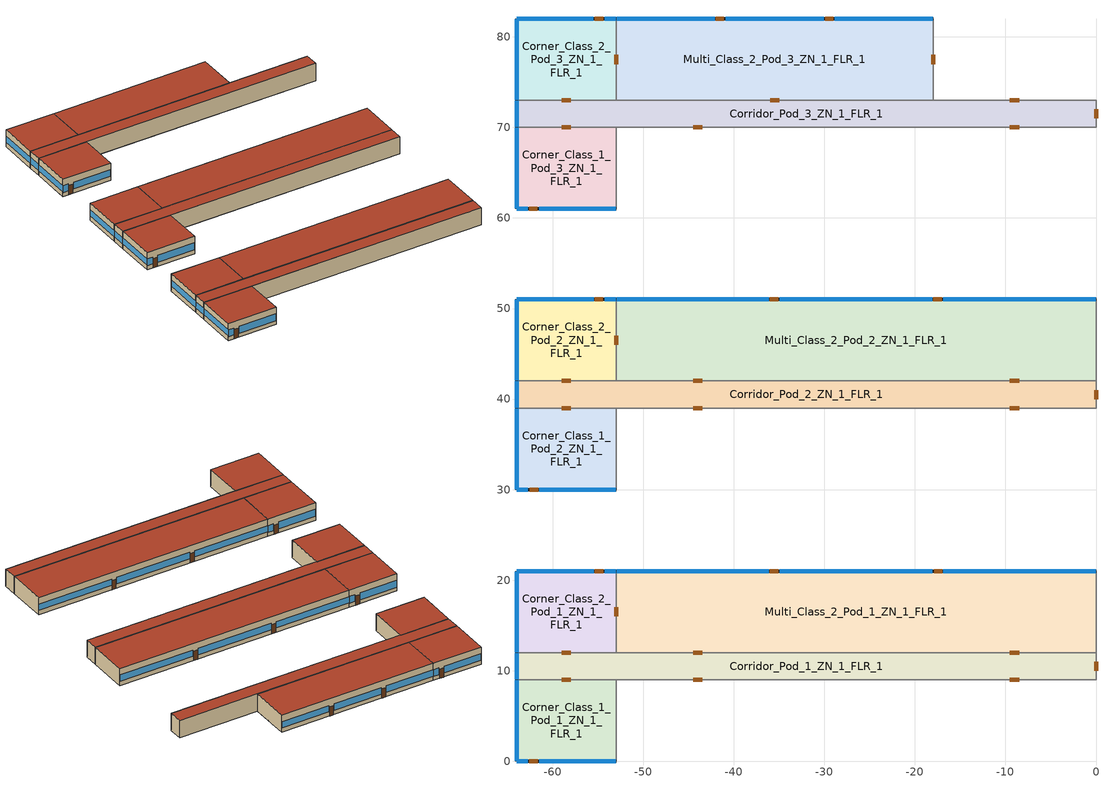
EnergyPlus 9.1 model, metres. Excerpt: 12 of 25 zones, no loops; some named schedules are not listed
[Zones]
Corner_Class_1_Pod_1_ZN_1_FLR_1
 floor ground (ext_slab_6in_with_carpet): -64,9 -53,9 -53,0 -64,0 z0
 wall outside (nonres_ext_wall): -64,9 -64,0 -53,0 z0:4
 wall to Multi_Class_1_Pod_1_ZN_1_FLR_1 (int_wall): -53,0 -53,9 z0:4
 wall to Corridor_Pod_1_ZN_1_FLR_1 (int_wall): -53,9 -64,9 z0:4
 window (Window_U_0.40_SHGC_0.38): -63.95,0 -62.73,0 / -61.51,0 -53.05,0 z0.92:2.51; -64,8.95 -64,0.05 z1.1:2.52
 door (Swinging Door_con): -62.59,0 -61.68,0 z0:2.13
 door inside (OpaqueDoor): -58,9 -59,9 z0:2
 roof outside (nonres_roof): -64,0 -53,0 -53,9 -64,9 z4
Corner_Class_1_Pod_2_ZN_1_FLR_1
 floor ground (ext_slab_6in_with_carpet): -64,39 -53,39 -53,30 -64,30 z0
 wall outside (nonres_ext_wall): -64,39 -64,30 -53,30 z0:4
 wall to Multi_Class_1_Pod_2_ZN_1_FLR_1 (int_wall): -53,30 -53,39 z0:4
 wall to Corridor_Pod_2_ZN_1_FLR_1 (int_wall): -53,39 -64,39 z0:4
 window (Window_U_0.40_SHGC_0.38): -63.95,30 -62.73,30 / -61.51,30 -53.05,30 z0.92:2.51; -64,38.95 -64,30.05 z1.1:2.52
 door (Swinging Door_con): -62.53,30 -61.62,30 z0:2.13
 door inside (OpaqueDoor): -58,39 -59,39 z0:2
 roof outside (nonres_roof): -64,30 -53,30 -53,39 -64,39 z4
Corner_Class_1_Pod_3_ZN_1_FLR_1
 floor ground (ext_slab_6in_with_carpet): -64,70 -53,70 -53,61 -64,61 z0
 wall outside (nonres_ext_wall): -64,70 -64,61 -53,61 z0:4
 wall to Multi_Class_1_Pod_3_ZN_1_FLR_1 (int_wall): -53,61 -53,70 z0:4
 wall to Corridor_Pod_3_ZN_1_FLR_1 (int_wall): -53,70 -64,70 z0:4
 window (Window_U_0.40_SHGC_0.38): -63.95,61 -62.73,61 / -61.51,61 -53.05,61 z0.92:2.51; -64,69.95 -64,61.05 z1.1:2.52
 door (Swinging Door_con): -62.62,61 -61.7,61 z0:2.13
 door inside (OpaqueDoor): -58,70 -59,70 z0:2
 roof outside (nonres_roof): -64,61 -53,61 -53,70 -64,70 z4
Corner_Class_2_Pod_1_ZN_1_FLR_1
 floor ground (ext_slab_6in_with_carpet): -64,21 -53,21 -53,12 -64,12 z0
 wall outside (nonres_ext_wall): -53,21 -64,21 -64,12 z0:4
 wall to Corridor_Pod_1_ZN_1_FLR_1 (int_wall): -64,12 -53,12 z0:4
 wall to Multi_Class_2_Pod_1_ZN_1_FLR_1 (int_wall): -53,12 -53,21 z0:4
 window (Window_U_0.40_SHGC_0.38): -53.05,21 -54.27,21 / -55.49,21 -63.95,21 z0.92:2.51; -64,20.95 -64,12.05 z1.1:2.52
 door (Swinging Door_con): -54.43,21 -55.34,21 z0:2.13
 door inside (OpaqueDoor): -59,12 -58,12 / -53,16 -53,17 z0:2
 roof outside (nonres_roof): -64,12 -53,12 -53,21 -64,21 z4
Corner_Class_2_Pod_2_ZN_1_FLR_1
 floor ground (ext_slab_6in_with_carpet): -64,51 -53,51 -53,42 -64,42 z0
 wall outside (nonres_ext_wall): -53,51 -64,51 -64,42 z0:4
 wall to Corridor_Pod_2_ZN_1_FLR_1 (int_wall): -64,42 -53,42 z0:4
 wall to Multi_Class_2_Pod_2_ZN_1_FLR_1 (int_wall): -53,42 -53,51 z0:4
 window (Window_U_0.40_SHGC_0.38): -53.05,51 -54.27,51 / -55.49,51 -63.95,51 z0.92:2.51; -64,50.95 -64,42.05 z1.1:2.52
 door (Swinging Door_con): -54.45,51 -55.36,51 z0:2.13
 door inside (OpaqueDoor): -59,42 -58,42 / -53,46 -53,47 z0:2
 roof outside (nonres_roof): -64,42 -53,42 -53,51 -64,51 z4
Corner_Class_2_Pod_3_ZN_1_FLR_1
 floor ground (ext_slab_6in_with_carpet): -64,82 -53,82 -53,73 -64,73 z0
 wall outside (nonres_ext_wall): -53,82 -64,82 -64,73 z0:4
 wall to Corridor_Pod_3_ZN_1_FLR_1 (int_wall): -64,73 -53,73 z0:4
 wall to Multi_Class_2_Pod_3_ZN_1_FLR_1 (int_wall): -53,73 -53,82 z0:4
 window (Window_U_0.40_SHGC_0.38): -53.05,82 -54.27,82 / -55.52,82 -63.95,82 z0.92:2.51; -64,81.95 -64,73.05 z1.1:2.52
 door (Swinging Door_con): -54.44,82 -55.36,82 z0:2.13
 door inside (OpaqueDoor): -59,73 -58,73 / -53,77 -53,78 z0:2
 roof outside (nonres_roof): -64,73 -53,73 -53,82 -64,82 z4
Corridor_Pod_1_ZN_1_FLR_1
 floor ground (ext_slab_6in_with_carpet): -64,12 0,12 0,9 -64,9 z0
 wall outside (nonres_ext_wall): -64,12 -64,9 z0:4
 wall to Multi_Class_1_Pod_1_ZN_1_FLR_1 (int_wall): -53,9 0,9 z0:4
 wall to Main_Corridor_ZN_1_FLR_1 (int_wall): 0,9 0,12 z0:4
 wall to Multi_Class_2_Pod_1_ZN_1_FLR_1 (int_wall): 0,12 -53,12 z0:4
 window (Window_U_0.40_SHGC_0.38): -64,11.95 -64,9.05 z1.1:2.55
 door inside (OpaqueDoor): 0,10 0,11 / -44.5,9 -43.5,9 / -9.5,9 -8.5,9 / -43.5,12 -44.5,12 / -8.5,12 -9.5,12 z0:2
 roof outside (nonres_roof): -64,9 0,9 0,12 -64,12 z4
Corridor_Pod_2_ZN_1_FLR_1
 floor ground (ext_slab_6in_with_carpet): -64,42 0,42 0,39 -64,39 z0
 wall outside (nonres_ext_wall): -64,42 -64,39 z0:4
 wall to Multi_Class_1_Pod_2_ZN_1_FLR_1 (int_wall): -53,39 0,39 z0:4
 wall to Main_Corridor_ZN_1_FLR_1 (int_wall): 0,39 0,42 z0:4
 wall to Multi_Class_2_Pod_2_ZN_1_FLR_1 (int_wall): 0,42 -53,42 z0:4
 window (Window_U_0.40_SHGC_0.38): -64,41.95 -64,39.05 z1.1:2.55
 door inside (OpaqueDoor): 0,40 0,41 / -44.5,39 -43.5,39 / -9.5,39 -8.5,39 / -43.5,42 -44.5,42 / -8.5,42 -9.5,42 z0:2
 roof outside (nonres_roof): -64,39 0,39 0,42 -64,42 z4
Corridor_Pod_3_ZN_1_FLR_1
 floor ground (ext_slab_6in_with_carpet): -64,73 0,73 0,70 -64,70 z0
 wall outside (nonres_ext_wall): -64,73 -64,70 z0:4
 wall to Multi_Class_1_Pod_3_ZN_1_FLR_1 (int_wall): -53,70 0,70 z0:4
 wall to Library_Media_Center_ZN_1_FLR_1 (int_wall): 0,70 0,73 z0:4
 wall to Computer_Class_ZN_1_FLR_1 (int_wall): 0,73 -18,73 z0:4
 wall to Multi_Class_2_Pod_3_ZN_1_FLR_1 (int_wall): -18,73 -53,73 z0:4
 window (Window_U_0.40_SHGC_0.38): -64,72.95 -64,70.05 z1.1:2.55
 door inside (OpaqueDoor): 0,71 0,72 / -8.5,73 -9.5,73 / -9.5,70 -8.5,70 / -44.5,70 -43.5,70 / -35,73 -36,73 z0:2
 roof outside (nonres_roof): -64,70 0,70 0,73 -64,73 z4
Multi_Class_2_Pod_1_ZN_1_FLR_1
 floor ground (ext_slab_6in_with_carpet): -53,21 0,21 0,12 -53,12 z0
 wall outside (nonres_ext_wall): 0,21 -53,21 z0:4
 wall to Main_Corridor_ZN_1_FLR_1 (int_wall): 0,12 0,21 z0:4
 window (Window_U_0.40_SHGC_0.38): -0.05,21 -16.87,21 / -18.09,21 -34.91,21 / -36.13,21 -52.95,21 z1.03:2.5
 door (Swinging Door_con): -16.98,21 -17.89,21 / -35.09,21 -36.01,21 z0:2.13
 roof outside (nonres_roof): -53,12 0,12 0,21 -53,21 z4
Multi_Class_2_Pod_2_ZN_1_FLR_1
 floor ground (ext_slab_6in_with_carpet): -53,51 0,51 0,42 -53,42 z0
 wall outside (nonres_ext_wall): 0,51 -53,51 z0:4
 wall to Main_Corridor_ZN_1_FLR_1 (int_wall): 0,42 0,51 z0:4
 window (Window_U_0.40_SHGC_0.38): -0.05,51 -16.87,51 / -18.09,51 -34.91,51 / -36.13,51 -52.95,51 z1.03:2.5
 door (Swinging Door_con): -17.05,51 -17.96,51 / -35.11,51 -36.02,51 z0:2.13
 roof outside (nonres_roof): -53,42 0,42 0,51 -53,51 z4
Multi_Class_2_Pod_3_ZN_1_FLR_1
 floor ground (ext_slab_6in_with_carpet): -53,82 -18,82 -18,73 -53,73 z0
 wall outside (nonres_ext_wall): -18,82 -53,82 z0:4
 wall to Computer_Class_ZN_1_FLR_1 (int_wall): -18,73 -18,82 z0:4
 window (Window_U_0.40_SHGC_0.38): -18.05,82 -28.87,82 / -30.09,82 -40.91,82 / -42.13,82 -52.95,82 z0.99:2.5
 door (Swinging Door_con): -29,82 -29.92,82 / -41.09,82 -42.01,82 z0:2.13
 door inside (OpaqueDoor): -18,77 -18,78 z0:2
 roof outside (nonres_roof): -53,73 -18,73 -18,82 -53,82 z4
[Building]
Primary School: Loads convergence tolerance value=0.5; Maximum number of warmup days=1; Minimum number of warmup days=1; North axis=0; Solar distribution=FullInteriorAndExterior; Temperature convergence tolerance value=0.5; Terrain=City
[Site:GroundTemperature:BuildingSurface]
20.68, 20.64, 20.65, 20.65, 20.7, 22.97, 23.33, 23.41, 23.45, 21.17, 20.85, 20.74
[Site:GroundTemperature:Undisturbed:KusudaAchenbach]
Vertical Ground Heat Exchanger Ground Temps: 3.2, 16, 8, 920, 2551.09, 0.692626
[Site:Location]
Denver-Aurora-Buckley.AFB_CO_USA: Elevation=1726; Latitude=39.72; Longitude=-104.75; Time zone=-7
[Site:WaterMainsTemperature]
Annual average outdoor air temperature=9.95; Calculation method=Correlation; Maximum difference in monthly average outdoor air temperatures=23.7
[SizingPeriod:DesignDay] Barometric pressure=82237; Day of month=21; Daylight saving time indicator=No; Dry bulb temperature range modifier type=DefaultMultipliers; Humidity condition type=WetBulb; Rain indicator=No; Snow indicator=No
Name | Ashrae clear sky optical depth for beam irradiance taub | Ashrae clear sky optical depth for diffuse irradiance taud | Daily dry bulb temperature range | Day type | Maximum dry bulb temperature | Month | Solar model indicator | Wetbulb or dewpoint at maximum dry bulb | Wind direction | Wind speed | Sky clearness
Denver-Aurora-Buckley.AFB_CO_USA Ann Clg .4% Condns DB=>MWB | 0.423 | 2.02 | 14.8 | SummerDesignDay | 33.9 | 7 | ASHRAETau | 15 | 30 | 3.6
Denver-Aurora-Buckley.AFB_CO_USA Ann Htg 99.6% Condns DB |  |  | 0 | WinterDesignDay | -17.9 | 12 | ASHRAEClearSky | -17.9 | 180 | 2.5 | 0
[Construction]
InteriorFurnishings: Std Wood 6inch
OpaqueDoor: Std Opaque Door Panel
Swinging Door_con: Opaque Door panel_con
Window_U_0.40_SHGC_0.38: Glass_8652_LayerAvg, Gap_1_W_0_0127, Glass_102_LayerAvg
ext_slab_6in_with_carpet: 150mm Normalweight concrete floor, CP02 CARPET PAD
int_wall: G01 13mm gypsum board, G01 13mm gypsum board
nonres_ext_wall: F07 25mm stucco, G01 16mm gypsum board, Nonres_Exterior_Wall_Insulation, G01 16mm gypsum board
nonres_roof: F13 Built-up roofing, Nonres_Roof_Insulation, F08 Metal surface
[Material]
Name | Conductivity | Density | Roughness | Specific heat | Thickness | Solar absorptance | Thermal absorptance | Visible absorptance
150mm Normalweight concrete floor | 2.31 | 2322 | MediumRough | 832 | 0.1524
F07 25mm stucco | 0.72 | 1856 | Smooth | 840 | 0.0254 | 0.7 | 0.9 | 0.7
F08 Metal surface | 45.28 | 7824 | Smooth | 500 | 0.0008
F13 Built-up roofing | 0.16 | 1120 | Rough | 1460 | 0.0095 | 0.77 | 0.9
G01 13mm gypsum board | 0.16 | 800 | Smooth | 1090 | 0.0127 | 0.7 | 0.9 | 0.5
G01 16mm gypsum board | 0.16 | 800 | MediumSmooth | 1090 | 0.0159
Std Wood 6inch | 0.12 | 540 | MediumSmooth | 1210 | 0.15 | 0.7 | 0.9 | 0.7
[Material:NoMass] Solar absorptance=0.7; Thermal absorptance=0.9
Name | Roughness | Thermal resistance | Visible absorptance
CP02 CARPET PAD | VeryRough | 0.21648 | 0.8
Nonres_Exterior_Wall_Insulation | MediumSmooth | 2.81828 | 0.7
Nonres_Roof_Insulation | MediumSmooth | 5.30668 | 0.7
Opaque Door panel_con | MediumRough | 0.475964 | 0.7
Std Opaque Door Panel | MediumRough | 0.123457 | 0.7
[WindowMaterial:Gas]
Gap_1_W_0_0127: Gas type=Air; Thickness=0.0127
[WindowMaterial:Glazing] Front side infrared hemispherical emissivity=0.84; Infrared transmittance at normal incidence=0; Optical data type=SpectralAverage
Name | Back side infrared hemispherical emissivity | Back side solar reflectance at normal incidence | Back side visible reflectance at normal incidence | Conductivity | Front side solar reflectance at normal incidence | Front side visible reflectance at normal incidence | Solar transmittance at normal incidence | Thickness | Visible transmittance at normal incidence
Glass_102_LayerAvg | 0.84 | 0.0748545 | 0.082564 | 1 | 0.0747638 | 0.082563 | 0.833848 | 0.003048 | 0.89926
Glass_8652_LayerAvg | 0.39 | 0.462105 | 0.306829 | 0.962 | 0.298987 | 0.209449 | 0.343691 | 0.003059 | 0.487937
[AvailabilityManager:Scheduled] Schedule=FANAVAILSCHED
AHU Bath Availability 1; AHU Cafeteria Availability 1; AHU Computer_Class Availability 1; AHU Corner_Class_1_Pod_1 Availability 1; AHU Corner_Class_1_Pod_2 Availability 1; AHU Corner_Class_1_Pod_3 Availability 1; AHU Corner_Class_2_Pod_1 Availability 1; AHU Corner_Class_2_Pod_2 Availability 1; AHU Corner_Class_2_Pod_3 Availability 1; AHU Corridor_Pod_1 Availability 1; AHU Corridor_Pod_2 Availability 1; AHU Corridor_Pod_3 Availability 1; AHU Gym Availability 1; AHU Kitchen Availability 1; AHU Library_Media_Center Availability 1; AHU Lobby Availability 1; AHU Main_Corridor Availability 1; AHU Mech Availability 1; AHU Multi_Class_1_Pod_1 Availability 1; AHU Multi_Class_1_Pod_2 Availability 1; AHU Multi_Class_1_Pod_3 Availability 1; AHU Multi_Class_2_Pod_1 Availability 1; AHU Multi_Class_2_Pod_2 Availability 1; AHU Multi_Class_2_Pod_3 Availability 1; AHU Offices Availability 1; Condenser Circ Pump Availability; Cooling Pump Availability; Heating Pump Availability
[Daylighting:Controls] Fraction of zone controlled by reference point 1=1; Illuminance setpoint at reference point 1=500; Fraction of zone controlled by reference point 2=0; Illuminance setpoint at reference point 2=500; Daylighting method=SplitFlux; Lighting control type=Stepped; Maximum allowable discomfort glare index=22; Minimum input power fraction for continuous or continuousoff dimming control=0.3; Minimum light output fraction for continuous or continuousoff dimming control=0.2; Number of stepped control steps=3; Probability lighting will be reset when needed in manual stepped control=1
Name | Zone | Daylighting reference point name 1 | Daylighting reference point name 2 | Glare calculation azimuth angle of view direction clockwise from zone y axis | Glare calculation daylighting reference point
Corner_Class_1_Pod_1_ZN_1_FLR_1_DaylCtrl | Corner_Class_1_Pod_1_ZN_1_FLR_1 | Corner_Class_1_Pod_1_ZN_1_FLR_1_DaylRefPt1 | Corner_Class_1_Pod_1_ZN_1_FLR_1_DaylRefPt2 | 180 | Corner_Class_1_Pod_1_ZN_1_FLR_1_DaylRefPt1
Corner_Class_1_Pod_2_ZN_1_FLR_1_DaylCtrl | Corner_Class_1_Pod_2_ZN_1_FLR_1 | Corner_Class_1_Pod_2_ZN_1_FLR_1_DaylRefPt1 | Corner_Class_1_Pod_2_ZN_1_FLR_1_DaylRefPt2 | 180 | Corner_Class_1_Pod_2_ZN_1_FLR_1_DaylRefPt1
Corner_Class_1_Pod_3_ZN_1_FLR_1_DaylCtrl | Corner_Class_1_Pod_3_ZN_1_FLR_1 | Corner_Class_1_Pod_3_ZN_1_FLR_1_DaylRefPt1 | Corner_Class_1_Pod_3_ZN_1_FLR_1_DaylRefPt2 | 180 | Corner_Class_1_Pod_3_ZN_1_FLR_1_DaylRefPt1
Corner_Class_2_Pod_1_ZN_1_FLR_1_DaylCtrl | Corner_Class_2_Pod_1_ZN_1_FLR_1 | Corner_Class_2_Pod_1_ZN_1_FLR_1_DaylRefPt1 | Corner_Class_2_Pod_1_ZN_1_FLR_1_DaylRefPt2 | 270 | Corner_Class_2_Pod_1_ZN_1_FLR_1_DaylRefPt1
Corner_Class_2_Pod_2_ZN_1_FLR_1_DaylCtrl | Corner_Class_2_Pod_2_ZN_1_FLR_1 | Corner_Class_2_Pod_2_ZN_1_FLR_1_DaylRefPt1 | Corner_Class_2_Pod_2_ZN_1_FLR_1_DaylRefPt2 | 270 | Corner_Class_2_Pod_2_ZN_1_FLR_1_DaylRefPt1
Corner_Class_2_Pod_3_ZN_1_FLR_1_DaylCtrl | Corner_Class_2_Pod_3_ZN_1_FLR_1 | Corner_Class_2_Pod_3_ZN_1_FLR_1_DaylRefPt1 | Corner_Class_2_Pod_3_ZN_1_FLR_1_DaylRefPt2 | 270 | Corner_Class_2_Pod_3_ZN_1_FLR_1_DaylRefPt1
Multi_Class_2_Pod_1_ZN_1_FLR_1_DaylCtrl | Multi_Class_2_Pod_1_ZN_1_FLR_1 | Multi_Class_2_Pod_1_ZN_1_FLR_1_DaylRefPt1 | Multi_Class_2_Pod_1_ZN_1_FLR_1_DaylRefPt2 | 0 | Multi_Class_2_Pod_1_ZN_1_FLR_1_DaylRefPt1
Multi_Class_2_Pod_2_ZN_1_FLR_1_DaylCtrl | Multi_Class_2_Pod_2_ZN_1_FLR_1 | Multi_Class_2_Pod_2_ZN_1_FLR_1_DaylRefPt1 | Multi_Class_2_Pod_2_ZN_1_FLR_1_DaylRefPt2 | 0 | Multi_Class_2_Pod_2_ZN_1_FLR_1_DaylRefPt1
Multi_Class_2_Pod_3_ZN_1_FLR_1_DaylCtrl | Multi_Class_2_Pod_3_ZN_1_FLR_1 | Multi_Class_2_Pod_3_ZN_1_FLR_1_DaylRefPt1 | Multi_Class_2_Pod_3_ZN_1_FLR_1_DaylRefPt2 | 0 | Multi_Class_2_Pod_3_ZN_1_FLR_1_DaylRefPt1
[ElectricEquipment] Design level calculation method=EquipmentLevel; End use subcategory=General; Fraction latent=0; Fraction lost=0; Fraction radiant=0.5; Schedule=BLDG_EQUIP_SCH
Name | Zone or zonelist | Design level
Corner_Class_1_Pod_1_ZN_1_FLR_1_PlugMisc_Equip | Corner_Class_1_Pod_1_ZN_1_FLR_1 | 1485
Corner_Class_1_Pod_2_ZN_1_FLR_1_PlugMisc_Equip | Corner_Class_1_Pod_2_ZN_1_FLR_1 | 1485
Corner_Class_1_Pod_3_ZN_1_FLR_1_PlugMisc_Equip | Corner_Class_1_Pod_3_ZN_1_FLR_1 | 1485
Corner_Class_2_Pod_1_ZN_1_FLR_1_PlugMisc_Equip | Corner_Class_2_Pod_1_ZN_1_FLR_1 | 1485
Corner_Class_2_Pod_2_ZN_1_FLR_1_PlugMisc_Equip | Corner_Class_2_Pod_2_ZN_1_FLR_1 | 1485
Corner_Class_2_Pod_3_ZN_1_FLR_1_PlugMisc_Equip | Corner_Class_2_Pod_3_ZN_1_FLR_1 | 1485
Corridor_Pod_1_ZN_1_FLR_1_PlugMisc_Equip | Corridor_Pod_1_ZN_1_FLR_1 | 768
Corridor_Pod_2_ZN_1_FLR_1_PlugMisc_Equip | Corridor_Pod_2_ZN_1_FLR_1 | 768
Corridor_Pod_3_ZN_1_FLR_1_PlugMisc_Equip | Corridor_Pod_3_ZN_1_FLR_1 | 768
Multi_Class_2_Pod_1_ZN_1_FLR_1_PlugMisc_Equip | Multi_Class_2_Pod_1_ZN_1_FLR_1 | 7155
Multi_Class_2_Pod_2_ZN_1_FLR_1_PlugMisc_Equip | Multi_Class_2_Pod_2_ZN_1_FLR_1 | 7155
Multi_Class_2_Pod_3_ZN_1_FLR_1_PlugMisc_Equip | Multi_Class_2_Pod_3_ZN_1_FLR_1 | 4725
[EnergyManagementSystem:GlobalVariable]
EnergyManagementSystem:GlobalVariable 1: Corner_Class_1_Pod_1_CWCoil_Air_Mdot; Corner_Class_1_Pod_1_CWCoil_Water_Mdot; Corner_Class_1_Pod_1_CWCoil_Water_Mdot_Max; Corner_Class_1_Pod_1_CWCoil_Coil_Eff; Corner_Class_1_Pod_1_CWCoil_Air_Toutlet; Corner_Class_1_Pod_1_CWCoil_Tot_Cool_Power; Corner_Class_1_Pod_1_CWCoil_Air_Woutlet; Corner_Class_1_Pod_1_CWCoil_Water_Toutlet; Corner_Class_1_Pod_1_CWCoil_Asad; Corner_Class_1_Pod_1_CWCoil_Bsad; Corner_Class_1_Pod_1_CWCoil_Acd; Corner_Class_1_Pod_1_CWCoil_Bcd; Corner_Class_1_Pod_1_CWCoil_UA; CORNER_CLASS_1_POD_1_CWCoil_InletCoeff
EnergyManagementSystem:GlobalVariable 2: Corner_Class_1_Pod_1_HWCoil_Air_Mdot; Corner_Class_1_Pod_1_HWCoil_Water_Mdot; Corner_Class_1_Pod_1_HWCoil_Water_Mdot_Max; Corner_Class_1_Pod_1_HWCoil_Coil_Eff; Corner_Class_1_Pod_1_HWCoil_Air_Toutlet; Corner_Class_1_Pod_1_HWCoil_Tot_Cool_Power; Corner_Class_1_Pod_1_HWCoil_Air_Woutlet; Corner_Class_1_Pod_1_HWCoil_Water_Toutlet; Corner_Class_1_Pod_1_HWCoil_Asad; Corner_Class_1_Pod_1_HWCoil_Bsad; Corner_Class_1_Pod_1_HWCoil_Acd; Corner_Class_1_Pod_1_HWCoil_Bcd; Corner_Class_1_Pod_1_HWCoil_UA; CORNER_CLASS_1_POD_1_HWCoil_InletCoeff
EnergyManagementSystem:GlobalVariable 3: Corner_Class_2_Pod_1_CWCoil_Air_Mdot; Corner_Class_2_Pod_1_CWCoil_Water_Mdot; Corner_Class_2_Pod_1_CWCoil_Water_Mdot_Max; Corner_Class_2_Pod_1_CWCoil_Coil_Eff; Corner_Class_2_Pod_1_CWCoil_Air_Toutlet; Corner_Class_2_Pod_1_CWCoil_Tot_Cool_Power; Corner_Class_2_Pod_1_CWCoil_Air_Woutlet; Corner_Class_2_Pod_1_CWCoil_Water_Toutlet; Corner_Class_2_Pod_1_CWCoil_Asad; Corner_Class_2_Pod_1_CWCoil_Bsad; Corner_Class_2_Pod_1_CWCoil_Acd; Corner_Class_2_Pod_1_CWCoil_Bcd; Corner_Class_2_Pod_1_CWCoil_UA; CORNER_CLASS_2_POD_1_CWCoil_InletCoeff
EnergyManagementSystem:GlobalVariable 4: Corner_Class_2_Pod_1_HWCoil_Air_Mdot; Corner_Class_2_Pod_1_HWCoil_Water_Mdot; Corner_Class_2_Pod_1_HWCoil_Water_Mdot_Max; Corner_Class_2_Pod_1_HWCoil_Coil_Eff; Corner_Class_2_Pod_1_HWCoil_Air_Toutlet; Corner_Class_2_Pod_1_HWCoil_Tot_Cool_Power; Corner_Class_2_Pod_1_HWCoil_Air_Woutlet; Corner_Class_2_Pod_1_HWCoil_Water_Toutlet; Corner_Class_2_Pod_1_HWCoil_Asad; Corner_Class_2_Pod_1_HWCoil_Bsad; Corner_Class_2_Pod_1_HWCoil_Acd; Corner_Class_2_Pod_1_HWCoil_Bcd; Corner_Class_2_Pod_1_HWCoil_UA; CORNER_CLASS_2_POD_1_HWCoil_InletCoeff
EnergyManagementSystem:GlobalVariable 5: Corner_Class_1_Pod_2_CWCoil_Air_Mdot; Corner_Class_1_Pod_2_CWCoil_Water_Mdot; Corner_Class_1_Pod_2_CWCoil_Water_Mdot_Max; Corner_Class_1_Pod_2_CWCoil_Coil_Eff; Corner_Class_1_Pod_2_CWCoil_Air_Toutlet; Corner_Class_1_Pod_2_CWCoil_Tot_Cool_Power; Corner_Class_1_Pod_2_CWCoil_Air_Woutlet; Corner_Class_1_Pod_2_CWCoil_Water_Toutlet; Corner_Class_1_Pod_2_CWCoil_Asad; Corner_Class_1_Pod_2_CWCoil_Bsad; Corner_Class_1_Pod_2_CWCoil_Acd; Corner_Class_1_Pod_2_CWCoil_Bcd; Corner_Class_1_Pod_2_CWCoil_UA; CORNER_CLASS_1_POD_2_CWCoil_InletCoeff
EnergyManagementSystem:GlobalVariable 6: Corner_Class_1_Pod_2_HWCoil_Air_Mdot; Corner_Class_1_Pod_2_HWCoil_Water_Mdot; Corner_Class_1_Pod_2_HWCoil_Water_Mdot_Max; Corner_Class_1_Pod_2_HWCoil_Coil_Eff; Corner_Class_1_Pod_2_HWCoil_Air_Toutlet; Corner_Class_1_Pod_2_HWCoil_Tot_Cool_Power; Corner_Class_1_Pod_2_HWCoil_Air_Woutlet; Corner_Class_1_Pod_2_HWCoil_Water_Toutlet; Corner_Class_1_Pod_2_HWCoil_Asad; Corner_Class_1_Pod_2_HWCoil_Bsad; Corner_Class_1_Pod_2_HWCoil_Acd; Corner_Class_1_Pod_2_HWCoil_Bcd; Corner_Class_1_Pod_2_HWCoil_UA; CORNER_CLASS_1_POD_2_HWCoil_InletCoeff
EnergyManagementSystem:GlobalVariable 7: Corner_Class_2_Pod_2_CWCoil_Air_Mdot; Corner_Class_2_Pod_2_CWCoil_Water_Mdot; Corner_Class_2_Pod_2_CWCoil_Water_Mdot_Max; Corner_Class_2_Pod_2_CWCoil_Coil_Eff; Corner_Class_2_Pod_2_CWCoil_Air_Toutlet; Corner_Class_2_Pod_2_CWCoil_Tot_Cool_Power; Corner_Class_2_Pod_2_CWCoil_Air_Woutlet; Corner_Class_2_Pod_2_CWCoil_Water_Toutlet; Corner_Class_2_Pod_2_CWCoil_Asad; Corner_Class_2_Pod_2_CWCoil_Bsad; Corner_Class_2_Pod_2_CWCoil_Acd; Corner_Class_2_Pod_2_CWCoil_Bcd; Corner_Class_2_Pod_2_CWCoil_UA; CORNER_CLASS_2_POD_2_CWCoil_InletCoeff
EnergyManagementSystem:GlobalVariable 8: Corner_Class_2_Pod_2_HWCoil_Air_Mdot; Corner_Class_2_Pod_2_HWCoil_Water_Mdot; Corner_Class_2_Pod_2_HWCoil_Water_Mdot_Max; Corner_Class_2_Pod_2_HWCoil_Coil_Eff; Corner_Class_2_Pod_2_HWCoil_Air_Toutlet; Corner_Class_2_Pod_2_HWCoil_Tot_Cool_Power; Corner_Class_2_Pod_2_HWCoil_Air_Woutlet; Corner_Class_2_Pod_2_HWCoil_Water_Toutlet; Corner_Class_2_Pod_2_HWCoil_Asad; Corner_Class_2_Pod_2_HWCoil_Bsad; Corner_Class_2_Pod_2_HWCoil_Acd; Corner_Class_2_Pod_2_HWCoil_Bcd; Corner_Class_2_Pod_2_HWCoil_UA; CORNER_CLASS_2_POD_2_HWCoil_InletCoeff
EnergyManagementSystem:GlobalVariable 9: Corner_Class_1_Pod_3_CWCoil_Air_Mdot; Corner_Class_1_Pod_3_CWCoil_Water_Mdot; Corner_Class_1_Pod_3_CWCoil_Water_Mdot_Max; Corner_Class_1_Pod_3_CWCoil_Coil_Eff; Corner_Class_1_Pod_3_CWCoil_Air_Toutlet; Corner_Class_1_Pod_3_CWCoil_Tot_Cool_Power; Corner_Class_1_Pod_3_CWCoil_Air_Woutlet; Corner_Class_1_Pod_3_CWCoil_Water_Toutlet; Corner_Class_1_Pod_3_CWCoil_Asad; Corner_Class_1_Pod_3_CWCoil_Bsad; Corner_Class_1_Pod_3_CWCoil_Acd; Corner_Class_1_Pod_3_CWCoil_Bcd; Corner_Class_1_Pod_3_CWCoil_UA; CORNER_CLASS_1_POD_3_CWCoil_InletCoeff
EnergyManagementSystem:GlobalVariable 10: Corner_Class_1_Pod_3_HWCoil_Air_Mdot; Corner_Class_1_Pod_3_HWCoil_Water_Mdot; Corner_Class_1_Pod_3_HWCoil_Water_Mdot_Max; Corner_Class_1_Pod_3_HWCoil_Coil_Eff; Corner_Class_1_Pod_3_HWCoil_Air_Toutlet; Corner_Class_1_Pod_3_HWCoil_Tot_Cool_Power; Corner_Class_1_Pod_3_HWCoil_Air_Woutlet; Corner_Class_1_Pod_3_HWCoil_Water_Toutlet; Corner_Class_1_Pod_3_HWCoil_Asad; Corner_Class_1_Pod_3_HWCoil_Bsad; Corner_Class_1_Pod_3_HWCoil_Acd; Corner_Class_1_Pod_3_HWCoil_Bcd; Corner_Class_1_Pod_3_HWCoil_UA; CORNER_CLASS_1_POD_3_HWCoil_InletCoeff
EnergyManagementSystem:GlobalVariable 11: Corner_Class_2_Pod_3_CWCoil_Air_Mdot; Corner_Class_2_Pod_3_CWCoil_Water_Mdot; Corner_Class_2_Pod_3_CWCoil_Water_Mdot_Max; Corner_Class_2_Pod_3_CWCoil_Coil_Eff; Corner_Class_2_Pod_3_CWCoil_Air_Toutlet; Corner_Class_2_Pod_3_CWCoil_Tot_Cool_Power; Corner_Class_2_Pod_3_CWCoil_Air_Woutlet; Corner_Class_2_Pod_3_CWCoil_Water_Toutlet; Corner_Class_2_Pod_3_CWCoil_Asad; Corner_Class_2_Pod_3_CWCoil_Bsad; Corner_Class_2_Pod_3_CWCoil_Acd; Corner_Class_2_Pod_3_CWCoil_Bcd; Corner_Class_2_Pod_3_CWCoil_UA; CORNER_CLASS_2_POD_3_CWCoil_InletCoeff
EnergyManagementSystem:GlobalVariable 12: Corner_Class_2_Pod_3_HWCoil_Air_Mdot; Corner_Class_2_Pod_3_HWCoil_Water_Mdot; Corner_Class_2_Pod_3_HWCoil_Water_Mdot_Max; Corner_Class_2_Pod_3_HWCoil_Coil_Eff; Corner_Class_2_Pod_3_HWCoil_Air_Toutlet; Corner_Class_2_Pod_3_HWCoil_Tot_Cool_Power; Corner_Class_2_Pod_3_HWCoil_Air_Woutlet; Corner_Class_2_Pod_3_HWCoil_Water_Toutlet; Corner_Class_2_Pod_3_HWCoil_Asad; Corner_Class_2_Pod_3_HWCoil_Bsad; Corner_Class_2_Pod_3_HWCoil_Acd; Corner_Class_2_Pod_3_HWCoil_Bcd; Corner_Class_2_Pod_3_HWCoil_UA; CORNER_CLASS_2_POD_3_HWCoil_InletCoeff
EnergyManagementSystem:GlobalVariable 13: Multi_Class_1_Pod_1_CWCoil_Air_Mdot; Multi_Class_1_Pod_1_CWCoil_Water_Mdot; Multi_Class_1_Pod_1_CWCoil_Water_Mdot_Max; Multi_Class_1_Pod_1_CWCoil_Coil_Eff; Multi_Class_1_Pod_1_CWCoil_Air_Toutlet; Multi_Class_1_Pod_1_CWCoil_Tot_Cool_Power; Multi_Class_1_Pod_1_CWCoil_Air_Woutlet; Multi_Class_1_Pod_1_CWCoil_Water_Toutlet; Multi_Class_1_Pod_1_CWCoil_Asad; Multi_Class_1_Pod_1_CWCoil_Bsad; Multi_Class_1_Pod_1_CWCoil_Acd; Multi_Class_1_Pod_1_CWCoil_Bcd; Multi_Class_1_Pod_1_CWCoil_UA; Multi_Class_1_POD_1_CWCoil_InletCoeff
EnergyManagementSystem:GlobalVariable 14: Multi_Class_1_Pod_1_HWCoil_Air_Mdot; Multi_Class_1_Pod_1_HWCoil_Water_Mdot; Multi_Class_1_Pod_1_HWCoil_Water_Mdot_Max; Multi_Class_1_Pod_1_HWCoil_Coil_Eff; Multi_Class_1_Pod_1_HWCoil_Air_Toutlet; Multi_Class_1_Pod_1_HWCoil_Tot_Cool_Power; Multi_Class_1_Pod_1_HWCoil_Air_Woutlet; Multi_Class_1_Pod_1_HWCoil_Water_Toutlet; Multi_Class_1_Pod_1_HWCoil_Asad; Multi_Class_1_Pod_1_HWCoil_Bsad; Multi_Class_1_Pod_1_HWCoil_Acd; Multi_Class_1_Pod_1_HWCoil_Bcd; Multi_Class_1_Pod_1_HWCoil_UA; Multi_Class_1_POD_1_HWCoil_InletCoeff
EnergyManagementSystem:GlobalVariable 15: Multi_Class_2_Pod_1_CWCoil_Air_Mdot; Multi_Class_2_Pod_1_CWCoil_Water_Mdot; Multi_Class_2_Pod_1_CWCoil_Water_Mdot_Max; Multi_Class_2_Pod_1_CWCoil_Coil_Eff; Multi_Class_2_Pod_1_CWCoil_Air_Toutlet; Multi_Class_2_Pod_1_CWCoil_Tot_Cool_Power; Multi_Class_2_Pod_1_CWCoil_Air_Woutlet; Multi_Class_2_Pod_1_CWCoil_Water_Toutlet; Multi_Class_2_Pod_1_CWCoil_Asad; Multi_Class_2_Pod_1_CWCoil_Bsad; Multi_Class_2_Pod_1_CWCoil_Acd; Multi_Class_2_Pod_1_CWCoil_Bcd; Multi_Class_2_Pod_1_CWCoil_UA; Multi_Class_2_POD_1_CWCoil_InletCoeff
EnergyManagementSystem:GlobalVariable 16: Multi_Class_2_Pod_1_HWCoil_Air_Mdot; Multi_Class_2_Pod_1_HWCoil_Water_Mdot; Multi_Class_2_Pod_1_HWCoil_Water_Mdot_Max; Multi_Class_2_Pod_1_HWCoil_Coil_Eff; Multi_Class_2_Pod_1_HWCoil_Air_Toutlet; Multi_Class_2_Pod_1_HWCoil_Tot_Cool_Power; Multi_Class_2_Pod_1_HWCoil_Air_Woutlet; Multi_Class_2_Pod_1_HWCoil_Water_Toutlet; Multi_Class_2_Pod_1_HWCoil_Asad; Multi_Class_2_Pod_1_HWCoil_Bsad; Multi_Class_2_Pod_1_HWCoil_Acd; Multi_Class_2_Pod_1_HWCoil_Bcd; Multi_Class_2_Pod_1_HWCoil_UA; Multi_Class_2_POD_1_HWCoil_InletCoeff
EnergyManagementSystem:GlobalVariable 17: Multi_Class_1_Pod_2_CWCoil_Air_Mdot; Multi_Class_1_Pod_2_CWCoil_Water_Mdot; Multi_Class_1_Pod_2_CWCoil_Water_Mdot_Max; Multi_Class_1_Pod_2_CWCoil_Coil_Eff; Multi_Class_1_Pod_2_CWCoil_Air_Toutlet; Multi_Class_1_Pod_2_CWCoil_Tot_Cool_Power; Multi_Class_1_Pod_2_CWCoil_Air_Woutlet; Multi_Class_1_Pod_2_CWCoil_Water_Toutlet; Multi_Class_1_Pod_2_CWCoil_Asad; Multi_Class_1_Pod_2_CWCoil_Bsad; Multi_Class_1_Pod_2_CWCoil_Acd; Multi_Class_1_Pod_2_CWCoil_Bcd; Multi_Class_1_Pod_2_CWCoil_UA; Multi_Class_1_POD_2_CWCoil_InletCoeff
EnergyManagementSystem:GlobalVariable 18: Multi_Class_1_Pod_2_HWCoil_Air_Mdot; Multi_Class_1_Pod_2_HWCoil_Water_Mdot; Multi_Class_1_Pod_2_HWCoil_Water_Mdot_Max; Multi_Class_1_Pod_2_HWCoil_Coil_Eff; Multi_Class_1_Pod_2_HWCoil_Air_Toutlet; Multi_Class_1_Pod_2_HWCoil_Tot_Cool_Power; Multi_Class_1_Pod_2_HWCoil_Air_Woutlet; Multi_Class_1_Pod_2_HWCoil_Water_Toutlet; Multi_Class_1_Pod_2_HWCoil_Asad; Multi_Class_1_Pod_2_HWCoil_Bsad; Multi_Class_1_Pod_2_HWCoil_Acd; Multi_Class_1_Pod_2_HWCoil_Bcd; Multi_Class_1_Pod_2_HWCoil_UA; Multi_Class_1_POD_2_HWCoil_InletCoeff
[Exterior:Lights] Control option=AstronomicalClock; End use subcategory=General
Name | Design level | Schedule
Exterior_Lights_a | 150.48 | Exterior_lighting_schedule_a
Exterior_Lights_b | 1645.9 | Exterior_lighting_schedule_b_2016
Exterior_Lights_c | 584.3 | Exterior_lighting_schedule_c_2016
[GroundHeatExchanger:ResponseFactors]
Vertical Ground Heat Exchanger g-functions: G function reference ratio=0.0005; G function g value 1=-0.348322; G function ln t ts value 1=-15.2996; G function g value 2=0.022208; G function ln t ts value 2=-14.201; G function g value 3=0.412345; G function ln t ts value 3=-13.2202; G function g value 4=0.867498; G function ln t ts value 4=-12.2086; G function g value 5=1.357839; G function ln t ts value 5=-11.1888; G function g value 6=1.852024; G function ln t ts value 6=-10.1816; G function g value 7=2.345656; G function ln t ts value 7=-9.1815; G function g value 8=2.593958; G function ln t ts value 8=-8.6809; G function g value 9=2.679; G function ln t ts value 9=-8.5; G function g value 10=3.023; G function ln t ts value 10=-7.8; G function g value 11=3.32; G function ln t ts value 11=-7.2; G function g value 12=3.681; G function ln t ts value 12=-6.5; G function g value 13=4.071; G function ln t ts value 13=-5.9; G function g value 14=4.828; G function ln t ts value 14=-5.2; G function g value 15=6.253; G function ln t ts value 15=-4.5; G function g value 16=7.894; G function ln t ts value 16=-3.963; G function g value 17=11.82; G function ln t ts value 17=-3.27; G function g value 18=15.117; G function ln t ts value 18=-2.864; G function g value 19=18.006; G function ln t ts value 19=-2.577; G function g value 20=22.887; G function ln t ts value 20=-2.171; G function g value 21=26.924; G function ln t ts value 21=-1.884; G function g value 22=38.004; G function ln t ts value 22=-1.191; G function g value 23=49.919; G function ln t ts value 23=-0.497; G function g value 24=53.407; G function ln t ts value 24=-0.274; G function g value 25=56.632; G function ln t ts value 25=-0.051; G function g value 26=59.825; G function ln t ts value 26=0.196; G function g value 27=62.349; G function ln t ts value 27=0.419; G function g value 28=64.524; G function ln t ts value 28=0.642; G function g value 29=66.412; G function ln t ts value 29=0.873; G function g value 30=67.993; G function ln t ts value 30=1.112; G function g value 31=69.162; G function ln t ts value 31=1.335; G function g value 32=70.476; G function ln t ts value 32=1.679; G function g value 33=71.361; G function ln t ts value 33=2.028; G function g value 34=71.79; G function ln t ts value 34=2.275; G function g value 35=72.511; G function ln t ts value 35=3.003; Ghe vertical properties object=Vertical Ground Heat Exchanger Props; Number of boreholes=120
[GroundHeatExchanger:System]
Vertical Ground Heat Exchanger: Design flow rate=0.0033; Ghe vertical responsefactors object=Vertical Ground Heat Exchanger g-functions; Ground thermal conductivity=0.692626; Ground thermal heat capacity=2.347e+06; Undisturbed ground temperature model=Vertical Ground Heat Exchanger Ground Temps; Undisturbed ground temperature model type=Site:GroundTemperature:Undisturbed:KusudaAchenbach
[GroundHeatExchanger:Vertical:Properties]
Vertical Ground Heat Exchanger Props: Borehole diameter=0.127016; Borehole length=76.2; Depth of top of borehole=1; Grout thermal conductivity=0.692626; Grout thermal heat capacity=3.9e+06; Pipe outer diameter=0.0266667; Pipe thermal conductivity=0.391312; Pipe thermal heat capacity=1.542e+06; Pipe thickness=0.00241285; U tube distance=0.051225
[InternalMass] Construction=InteriorFurnishings
Name | Zone | Surface area
Corner_Class_1_Pod_1_ZN_1_FLR_1_InternalMass_1 | Corner_Class_1_Pod_1_ZN_1_FLR_1 | 198
Corner_Class_1_Pod_2_ZN_1_FLR_1_InternalMass_1 | Corner_Class_1_Pod_2_ZN_1_FLR_1 | 198
Corner_Class_1_Pod_3_ZN_1_FLR_1_InternalMass_1 | Corner_Class_1_Pod_3_ZN_1_FLR_1 | 198
Corner_Class_2_Pod_1_ZN_1_FLR_1_InternalMass_1 | Corner_Class_2_Pod_1_ZN_1_FLR_1 | 198
Corner_Class_2_Pod_2_ZN_1_FLR_1_InternalMass_1 | Corner_Class_2_Pod_2_ZN_1_FLR_1 | 198
Corner_Class_2_Pod_3_ZN_1_FLR_1_InternalMass_1 | Corner_Class_2_Pod_3_ZN_1_FLR_1 | 198
Corridor_Pod_1_ZN_1_FLR_1_InternalMass_1 | Corridor_Pod_1_ZN_1_FLR_1 | 384
Corridor_Pod_2_ZN_1_FLR_1_InternalMass_1 | Corridor_Pod_2_ZN_1_FLR_1 | 384
Corridor_Pod_3_ZN_1_FLR_1_InternalMass_1 | Corridor_Pod_3_ZN_1_FLR_1 | 384
Multi_Class_2_Pod_1_ZN_1_FLR_1_InternalMass_1 | Multi_Class_2_Pod_1_ZN_1_FLR_1 | 954
Multi_Class_2_Pod_2_ZN_1_FLR_1_InternalMass_1 | Multi_Class_2_Pod_2_ZN_1_FLR_1 | 954
Multi_Class_2_Pod_3_ZN_1_FLR_1_InternalMass_1 | Multi_Class_2_Pod_3_ZN_1_FLR_1 | 630
[Lights] Design level calculation method=Watts/Area; End use subcategory=General; Fraction radiant=0.37; Fraction replaceable=1; Fraction visible=0.2; Return air fraction=0; Return air fraction calculated from plenum temperature=No
Name | Zone or zonelist | Schedule | Watts per zone floor area
Corner_Class_1_Pod_1_ZN_1_FLR_1_Lights | Corner_Class_1_Pod_1_ZN_1_FLR_1 | BLDG_LIGHT_CLASSROOM_SCH | 9.9028
Corner_Class_1_Pod_2_ZN_1_FLR_1_Lights | Corner_Class_1_Pod_2_ZN_1_FLR_1 | BLDG_LIGHT_CLASSROOM_SCH | 9.9028
Corner_Class_1_Pod_3_ZN_1_FLR_1_Lights | Corner_Class_1_Pod_3_ZN_1_FLR_1 | BLDG_LIGHT_CLASSROOM_SCH | 9.9028
Corner_Class_2_Pod_1_ZN_1_FLR_1_Lights | Corner_Class_2_Pod_1_ZN_1_FLR_1 | BLDG_LIGHT_CLASSROOM_SCH | 9.9028
Corner_Class_2_Pod_2_ZN_1_FLR_1_Lights | Corner_Class_2_Pod_2_ZN_1_FLR_1 | BLDG_LIGHT_CLASSROOM_SCH | 9.9028
Corner_Class_2_Pod_3_ZN_1_FLR_1_Lights | Corner_Class_2_Pod_3_ZN_1_FLR_1 | BLDG_LIGHT_CLASSROOM_SCH | 9.9028
Corridor_Pod_1_ZN_1_FLR_1_Lights | Corridor_Pod_1_ZN_1_FLR_1 | BLDG_LIGHT_CORRIDOR_SCH | 7.10418
Corridor_Pod_2_ZN_1_FLR_1_Lights | Corridor_Pod_2_ZN_1_FLR_1 | BLDG_LIGHT_CORRIDOR_SCH | 7.10418
Corridor_Pod_3_ZN_1_FLR_1_Lights | Corridor_Pod_3_ZN_1_FLR_1 | BLDG_LIGHT_CORRIDOR_SCH | 7.10418
Multi_Class_2_Pod_1_ZN_1_FLR_1_Lights | Multi_Class_2_Pod_1_ZN_1_FLR_1 | BLDG_LIGHT_CLASSROOM_SCH | 9.9028
Multi_Class_2_Pod_2_ZN_1_FLR_1_Lights | Multi_Class_2_Pod_2_ZN_1_FLR_1 | BLDG_LIGHT_CLASSROOM_SCH | 9.9028
Multi_Class_2_Pod_3_ZN_1_FLR_1_Lights | Multi_Class_2_Pod_3_ZN_1_FLR_1 | BLDG_LIGHT_CLASSROOM_SCH | 9.9028
[People] Activity level schedule=ACTIVITY_SCH; Air velocity schedule=AIR_VELO_SCH; Clothing insulation calculation method=ClothingInsulationSchedule; Clothing insulation schedule=CLOTHING_SCH; Enable ashrae 55 comfort warnings=No; Fraction radiant=0.3; Mean radiant temperature calculation type=ZoneAveraged; Number of people schedule=BLDG_OCC_SCH; Sensible heat fraction=Autocalculate; Thermal comfort model 1 type=Fanger; Work efficiency schedule=WORK_EFF_SCH
Name | Zone or zonelist | Number of people calculation method | Zone floor area per person | Number of people
Corner_Class_1_Pod_1_ZN_1_FLR_1 | Corner_Class_1_Pod_1_ZN_1_FLR_1 | Area/Person | 3.716
Corner_Class_1_Pod_2_ZN_1_FLR_1 | Corner_Class_1_Pod_2_ZN_1_FLR_1 | Area/Person | 3.716
Corner_Class_1_Pod_3_ZN_1_FLR_1 | Corner_Class_1_Pod_3_ZN_1_FLR_1 | Area/Person | 3.716
Corner_Class_2_Pod_1_ZN_1_FLR_1 | Corner_Class_2_Pod_1_ZN_1_FLR_1 | Area/Person | 3.716
Corner_Class_2_Pod_2_ZN_1_FLR_1 | Corner_Class_2_Pod_2_ZN_1_FLR_1 | Area/Person | 3.716
Corner_Class_2_Pod_3_ZN_1_FLR_1 | Corner_Class_2_Pod_3_ZN_1_FLR_1 | Area/Person | 3.716
Corridor_Pod_1_ZN_1_FLR_1 | Corridor_Pod_1_ZN_1_FLR_1 | People |  | 0
Corridor_Pod_2_ZN_1_FLR_1 | Corridor_Pod_2_ZN_1_FLR_1 | People |  | 0
Corridor_Pod_3_ZN_1_FLR_1 | Corridor_Pod_3_ZN_1_FLR_1 | People |  | 0
Multi_Class_2_Pod_1_ZN_1_FLR_1 | Multi_Class_2_Pod_1_ZN_1_FLR_1 | Area/Person | 3.716
Multi_Class_2_Pod_2_ZN_1_FLR_1 | Multi_Class_2_Pod_2_ZN_1_FLR_1 | Area/Person | 3.716
Multi_Class_2_Pod_3_ZN_1_FLR_1 | Multi_Class_2_Pod_3_ZN_1_FLR_1 | Area/Person | 3.716
[Zone] Ceiling height=4; Floor area=Autocalculate; Multiplier=1; Part of total floor area=Yes; Type=1
Name | Volume
Corner_Class_1_Pod_1_ZN_1_FLR_1; Corner_Class_1_Pod_2_ZN_1_FLR_1; Corner_Class_1_Pod_3_ZN_1_FLR_1; Corner_Class_2_Pod_1_ZN_1_FLR_1; Corner_Class_2_Pod_2_ZN_1_FLR_1; Corner_Class_2_Pod_3_ZN_1_FLR_1 | 396
Corridor_Pod_1_ZN_1_FLR_1; Corridor_Pod_2_ZN_1_FLR_1; Corridor_Pod_3_ZN_1_FLR_1 | 768
Multi_Class_2_Pod_1_ZN_1_FLR_1; Multi_Class_2_Pod_2_ZN_1_FLR_1 | 1908
Multi_Class_2_Pod_3_ZN_1_FLR_1 | 1260
[ZoneCrossMixing] Delta temperature=0.5; Design flow rate calculation method=Flow/Zone; Schedule=Doors Schedule
Name | Zone | Design flow rate | Source zone
Computer_Class-Corridor_Pod_3 | Computer_Class_ZN_1_FLR_1 | 0.1 | Corridor_Pod_3_ZN_1_FLR_1
Computer_Class-Multi_Class_2_Pod_3 | Computer_Class_ZN_1_FLR_1 | 0.1 | Multi_Class_2_Pod_3_ZN_1_FLR_1
Corner_Class_1_Pod_1-Corridor_Pod_1 | Corner_Class_1_Pod_1_ZN_1_FLR_1 | 0.1 | Corridor_Pod_1_ZN_1_FLR_1
Corner_Class_1_Pod_2-Corridor_Pod_2 | Corner_Class_1_Pod_2_ZN_1_FLR_1 | 0.1 | Corridor_Pod_2_ZN_1_FLR_1
Corner_Class_1_Pod_3-Corridor_Pod_3 | Corner_Class_1_Pod_3_ZN_1_FLR_1 | 0.1 | Corridor_Pod_3_ZN_1_FLR_1
Corner_Class_2_Pod_1-Corridor_Pod_1 | Corner_Class_2_Pod_1_ZN_1_FLR_1 | 0.1 | Corridor_Pod_1_ZN_1_FLR_1
Corner_Class_2_Pod_1-Multi_Class_2_Pod_1 | Corner_Class_2_Pod_1_ZN_1_FLR_1 | 0.1 | Multi_Class_2_Pod_1_ZN_1_FLR_1
Corner_Class_2_Pod_2-Corridor_Pod_2 | Corner_Class_2_Pod_2_ZN_1_FLR_1 | 0.1 | Corridor_Pod_2_ZN_1_FLR_1
Corner_Class_2_Pod_2-Multi_Class_2_Pod_2 | Corner_Class_2_Pod_2_ZN_1_FLR_1 | 0.1 | Multi_Class_2_Pod_2_ZN_1_FLR_1
Corner_Class_2_Pod_3-Corridor_Pod_3 | Corner_Class_2_Pod_3_ZN_1_FLR_1 | 0.1 | Corridor_Pod_3_ZN_1_FLR_1
Corner_Class_2_Pod_3-Multi_Class_2_Pod_3 | Corner_Class_2_Pod_3_ZN_1_FLR_1 | 0.1 | Multi_Class_2_Pod_3_ZN_1_FLR_1
Corridor_Pod_1-Corner_Class_1_Pod_1 | Corridor_Pod_1_ZN_1_FLR_1 | 0.1 | Corner_Class_1_Pod_1_ZN_1_FLR_1
Corridor_Pod_1-Corner_Class_2_Pod_1 | Corridor_Pod_1_ZN_1_FLR_1 | 0.1 | Corner_Class_2_Pod_1_ZN_1_FLR_1
Corridor_Pod_1-Main_Corridor | Corridor_Pod_1_ZN_1_FLR_1 | 0.1 | Main_Corridor_ZN_1_FLR_1
Corridor_Pod_1-Multi_Class_1_Pod_1 | Corridor_Pod_1_ZN_1_FLR_1 | 0.2 | Multi_Class_1_Pod_1_ZN_1_FLR_1
Corridor_Pod_1-Multi_Class_2_Pod_1 | Corridor_Pod_1_ZN_1_FLR_1 | 0.2 | Multi_Class_2_Pod_1_ZN_1_FLR_1
Corridor_Pod_2-Corner_Class_1_Pod_2 | Corridor_Pod_2_ZN_1_FLR_1 | 0.1 | Corner_Class_1_Pod_2_ZN_1_FLR_1
Corridor_Pod_2-Corner_Class_2_Pod_2 | Corridor_Pod_2_ZN_1_FLR_1 | 0.1 | Corner_Class_2_Pod_2_ZN_1_FLR_1
Corridor_Pod_2-Main_Corridor | Corridor_Pod_2_ZN_1_FLR_1 | 0.1 | Main_Corridor_ZN_1_FLR_1
Corridor_Pod_2-Multi_Class_1_Pod_2 | Corridor_Pod_2_ZN_1_FLR_1 | 0.2 | Multi_Class_1_Pod_2_ZN_1_FLR_1
Corridor_Pod_2-Multi_Class_2_Pod_2 | Corridor_Pod_2_ZN_1_FLR_1 | 0.2 | Multi_Class_2_Pod_2_ZN_1_FLR_1
Corridor_Pod_3-Computer_Class | Corridor_Pod_3_ZN_1_FLR_1 | 0.1 | Computer_Class_ZN_1_FLR_1
Corridor_Pod_3-Corner_Class_1_Pod_3 | Corridor_Pod_3_ZN_1_FLR_1 | 0.1 | Corner_Class_1_Pod_3_ZN_1_FLR_1
Corridor_Pod_3-Corner_Class_2_Pod_3 | Corridor_Pod_3_ZN_1_FLR_1 | 0.1 | Corner_Class_2_Pod_3_ZN_1_FLR_1
Corridor_Pod_3-Library_Media_Center | Corridor_Pod_3_ZN_1_FLR_1 | 0.1 | Library_Media_Center_ZN_1_FLR_1
Corridor_Pod_3-Multi_Class_1_Pod_3 | Corridor_Pod_3_ZN_1_FLR_1 | 0.2 | Multi_Class_1_Pod_3_ZN_1_FLR_1
Corridor_Pod_3-Multi_Class_2_Pod_3 | Corridor_Pod_3_ZN_1_FLR_1 | 0.1 | Multi_Class_2_Pod_3_ZN_1_FLR_1
Library_Media_Center-Corridor_Pod_3 | Library_Media_Center_ZN_1_FLR_1 | 0.1 | Corridor_Pod_3_ZN_1_FLR_1
Main_Corridor-Corridor_Pod_1 | Main_Corridor_ZN_1_FLR_1 | 0.1 | Corridor_Pod_1_ZN_1_FLR_1
Main_Corridor-Corridor_Pod_2 | Main_Corridor_ZN_1_FLR_1 | 0.1 | Corridor_Pod_2_ZN_1_FLR_1
Multi_Class_1_Pod_1-Corridor_Pod_1 | Multi_Class_1_Pod_1_ZN_1_FLR_1 | 0.2 | Corridor_Pod_1_ZN_1_FLR_1
Multi_Class_1_Pod_2-Corridor_Pod_2 | Multi_Class_1_Pod_2_ZN_1_FLR_1 | 0.2 | Corridor_Pod_2_ZN_1_FLR_1
Multi_Class_1_Pod_3-Corridor_Pod_3 | Multi_Class_1_Pod_3_ZN_1_FLR_1 | 0.2 | Corridor_Pod_3_ZN_1_FLR_1
Multi_Class_2_Pod_1-Corner_Class_2_Pod_1 | Multi_Class_2_Pod_1_ZN_1_FLR_1 | 0.1 | Corner_Class_2_Pod_1_ZN_1_FLR_1
Multi_Class_2_Pod_1-Corridor_Pod_1 | Multi_Class_2_Pod_1_ZN_1_FLR_1 | 0.2 | Corridor_Pod_1_ZN_1_FLR_1
Multi_Class_2_Pod_2-Corner_Class_2_Pod_2 | Multi_Class_2_Pod_2_ZN_1_FLR_1 | 0.1 | Corner_Class_2_Pod_2_ZN_1_FLR_1
Multi_Class_2_Pod_2-Corridor_Pod_2 | Multi_Class_2_Pod_2_ZN_1_FLR_1 | 0.2 | Corridor_Pod_2_ZN_1_FLR_1
Multi_Class_2_Pod_3-Computer_Class | Multi_Class_2_Pod_3_ZN_1_FLR_1 | 0.1 | Computer_Class_ZN_1_FLR_1
Multi_Class_2_Pod_3-Corner_Class_2_Pod_3 | Multi_Class_2_Pod_3_ZN_1_FLR_1 | 0.1 | Corner_Class_2_Pod_3_ZN_1_FLR_1
Multi_Class_2_Pod_3-Corridor_Pod_3 | Multi_Class_2_Pod_3_ZN_1_FLR_1 | 0.1 | Corridor_Pod_3_ZN_1_FLR_1
[ZoneInfiltration:DesignFlowRate] Constant term coefficient=1; Design flow rate calculation method=Flow/Zone; Schedule=Doors Schedule
Name | Zone or zonelist | Design flow rate
Corner_Class_1_Pod_1_Outdoor | Corner_Class_1_Pod_1_ZN_1_FLR_1 | 0.1
Corner_Class_1_Pod_2_Outdoor | Corner_Class_1_Pod_2_ZN_1_FLR_1 | 0.1
Corner_Class_1_Pod_3_Outdoor | Corner_Class_1_Pod_3_ZN_1_FLR_1 | 0.1
Corner_Class_2_Pod_1_Outdoor | Corner_Class_2_Pod_1_ZN_1_FLR_1 | 0.1
Corner_Class_2_Pod_2_Outdoor | Corner_Class_2_Pod_2_ZN_1_FLR_1 | 0.1
Corner_Class_2_Pod_3_Outdoor | Corner_Class_2_Pod_3_ZN_1_FLR_1 | 0.1
Multi_Class_2_Pod_1_Outdoor | Multi_Class_2_Pod_1_ZN_1_FLR_1 | 0.2
Multi_Class_2_Pod_2_Outdoor | Multi_Class_2_Pod_2_ZN_1_FLR_1 | 0.2
Multi_Class_2_Pod_3_Outdoor | Multi_Class_2_Pod_3_ZN_1_FLR_1 | 0.2
[Schedule:Compact]
ACTIVITY_SCH: Through: 12/31, For: AllDays, Until: 24:00, 120
AIR_VELO_SCH: Through: 12/31, For: AllDays, Until: 24:00, 0.2
BLDG_EQUIP_SCH: Through: 6/30, For: SummerDesignDay, Until: 08:00, 0.35, Until: 17:00, 0.95, Until: 24:00, 0.35, For: WinterDesignDay, Until: 24:00, 0.35, For: Weekdays, Until: 08:00, 0.27289, Until: 17:00, 0.884088, Until: 21:00, 0.325717, Until: 24:00, 0.27289, For: WeekEnds Holidays AllOtherDays, Until: 24:00, 0.27289, Through: 9/1, For: SummerDesignDay, Until: 08:00, 0.25, Until: 17:00, 0.5, Until: 24:00, 0.25, For: WinterDesignDay, Until: 24:00, 0.25, For: Weekdays, Until: 08:00, 0.194921, Until: 17:00, 0.465309, Until: 21:00, 0.232655, Until: 24:00, 0.194921, For: WeekEnds Holidays AllOtherDays, Until: 24:00, 0.194921, Through: 12/31, For: SummerDesignDay, Until: 08:00, 0.35, Until: 17:00, 0.95, Until: 24:00, 0.35, For: WinterDesignDay, Until: 24:00, 0.35, For: Weekdays, Until: 08:00, 0.27289, Until: 17:00, 0.884088, Until: 21:00, 0.325717, Until: 24:00, 0.27289, For: WeekEnds Holidays AllOtherDays, Until: 24:00, 0.27289
BLDG_LIGHT_CLASSROOM_SCH: Through: 6/30, For: Weekdays, Until: 7:00, 0.1773, Until: 8:00, 0.9, Until: 21:00, 0.598291, Until: 24:00, 0.1773, For: SummerDesignDay, Until: 24:00, 1, For: WinterDesignDay, Until: 24:00, 0, For: WeekEnds Holidays AllOtherDays, Until: 24:00, 0.1773, Through: 9/1, For: Weekdays, Until: 8:00, 0.1773, Until: 20:00, 0.332384, Until: 21:00, 0.117863, Until: 24:00, 0.1773, For: SummerDesignDay, Until: 24:00, 1, For: WinterDesignDay, Until: 24:00, 0, For: WeekEnds Holidays AllOtherDays, Until: 24:00, 0.1773, Through: 12/31, For: Weekdays, Until: 7:00, 0.1773, Until: 8:00, 0.9, Until: 21:00, 0.598291, Until: 24:00, 0.1773, For: SummerDesignDay, Until: 24:00, 1, For: WinterDesignDay, Until: 24:00, 0, For: WeekEnds Holidays AllOtherDays, Until: 24:00, 0.1773
BLDG_LIGHT_CORRIDOR_SCH: Through: 6/30, For: Weekdays, Until: 7:00, 0.1773, Until: 8:00, 0.9, Until: 21:00, 0.560781, Until: 24:00, 0.1773, For: SummerDesignDay, Until: 24:00, 1, For: WinterDesignDay, Until: 24:00, 0, For: WeekEnds Holidays AllOtherDays, Until: 24:00, 0.1773, Through: 9/1, For: Weekdays, Until: 8:00, 0.1773, Until: 20:00, 0.311545, Until: 21:00, 0.110474, Until: 24:00, 0.1773, For: SummerDesignDay, Until: 24:00, 1, For: WinterDesignDay, Until: 24:00, 0, For: WeekEnds Holidays AllOtherDays, Until: 24:00, 0.1773, Through: 12/31, For: Weekdays, Until: 7:00, 0.1773, Until: 8:00, 0.9, Until: 21:00, 0.560781, Until: 24:00, 0.1773, For: SummerDesignDay, Until: 24:00, 1, For: WinterDesignDay, Until: 24:00, 0, For: WeekEnds Holidays AllOtherDays, Until: 24:00, 0.1773
BLDG_OCC_SCH: Through: 6/15, For: Weekdays, Until: 08:00, 0, Until: 16:00, 0.95, Until: 21:00, 0.15, Until: 24:00, 0, For: SummerDesignDay, Until: 08:00, 1e-09, Until: 16:00, 0.95, Until: 21:00, 0.15, Until: 24:00, 1e-09, For: WeekEnds WinterDesignDay Holidays AllOtherDays, Until: 24:00, 0, Through: 9/15, For: Weekdays, Until: 08:00, 0, Until: 16:00, 0.15, Until: 21:00, 0.15, Until: 24:00, 0, For: SummerDesignDay, Until: 08:00, 1e-09, Until: 16:00, 0.15, Until: 21:00, 0.15, Until: 24:00, 1e-09, For: WeekEnds WinterDesignDay Holidays AllOtherDays, Until: 24:00, 0, Through: 12/31, For: Weekdays, Until: 08:00, 0, Until: 16:00, 0.95, Until: 21:00, 0.15, Until: 24:00, 0, For: SummerDesignDay, Until: 08:00, 1e-09, Until: 16:00, 0.95, Until: 21:00, 0.15, Until: 24:00, 1e-09, For: WeekEnds WinterDesignDay Holidays AllOtherDays, Until: 24:00, 0
CLOTHING_SCH: Through: 04/30, For: AllDays, Until: 24:00, 1.1, Through: 09/30, For: AllDays, Until: 24:00, 0.6, Through: 12/31, For: AllDays, Until: 24:00, 1.1
Doors Schedule: Through: 12/31, For: Weekdays SummerDesignDay WinterDesignDay, Until: 09:00, 0, Until: 11:00, 1, Until: 24:00, 0, For: WeekEnds Holidays AllOtherDays, Until: 24:00, 0
Exterior_lighting_schedule_a: Through:12/31, For:AllDays, Until: 06:00, 0, Until: 24:00, 1
Exterior_lighting_schedule_b_2016: Through:12/31, For:AllDays, Until: 06:00, 0.5, Until: 24:00, 1
Exterior_lighting_schedule_c_2016: Through:12/31, For:AllDays, Until: 06:00, 0.5, Until: 18:00, 1, Until: 24:00, 0.5
WORK_EFF_SCH: Through: 12/31, For: AllDays, Until: 24:00, 0
